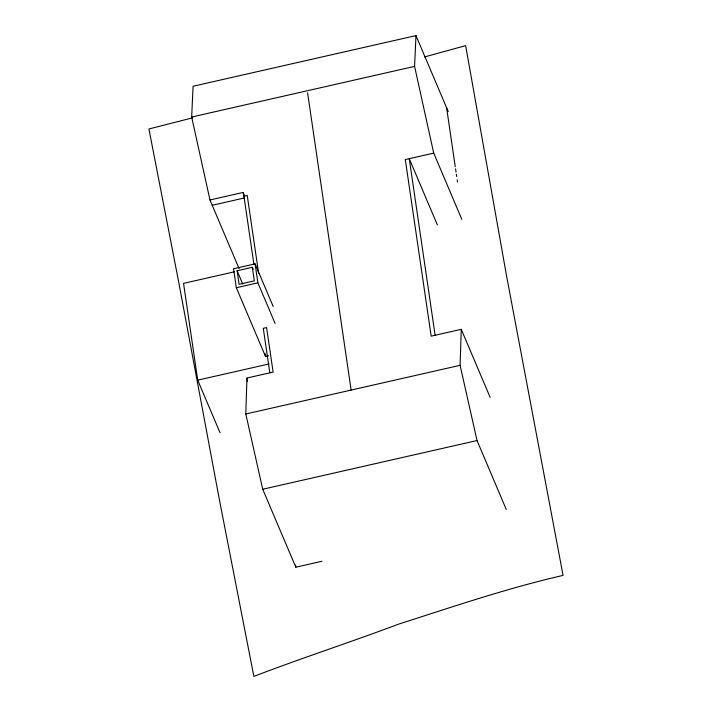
<?xml version="1.0" encoding="UTF-8"?>
<svg xmlns="http://www.w3.org/2000/svg" width="712" height="712" viewBox="0 0 712 712"><rect width="100%" height="100%" fill="white"/><g stroke="black" fill="none" stroke-linecap="round" stroke-linejoin="round"><path stroke-width="1.07" d="M321.904 561.27L295.818 567.197L262.728 489.242L245.8 414.001L246.966 378.019L273.105 372.082L266.591 327.582L263.289 328.339L269.803 372.83M506.294 509.489L477.031 440.55L460.103 365.309L461.26 329.327L431.178 336.162L405.306 159.577L433.715 153.125L461.812 219.314M239.09 268.575L209.969 199.974L191.67 117.035L193.077 86.25L415.977 35.6L448.248 111.633M433.715 153.125L414.58 66.385L415.977 35.6M424.512 56.942L465.648 45.648L506.49 275.526L563.076 575.394C507.478 588.13 453.419 606.597 399.147 623.943C350.954 642.091 301.897 657.959 253.864 676.4L219.456 500.091L178.543 281.222L148.924 128.979L192.89 117.747M191.67 117.035L414.58 66.385M209.969 199.974L243.103 192.445L244.599 195.987M253.917 264.357L243.94 196.245L247.242 195.497L258.661 273.497M212.229 205.287L244.287 197.998M273.194 306.516L255.101 263.894L233.554 268.789L236.331 287.728L265.523 356.498L268.477 355.831M252.342 267.312L254.326 280.848L239.09 284.31L237.114 270.774L252.342 267.312L253.205 269.35M234.355 271.824L183.545 283.367L197.714 380.155L220.026 432.718M236.331 287.728L257.877 282.833L275.108 323.426M197.714 380.155L269.074 363.948M245.8 414.001L460.103 365.309M262.728 489.242L477.031 440.55M437.355 224.867L409.258 158.678L435.121 335.263M461.26 329.327L490.15 397.385M237.114 270.774L242.721 283.99M243.103 192.445L243.94 196.245M446.62 107.797L455.253 166.706M455.573 168.886L456.054 172.162M456.374 174.342L456.686 176.523M457.166 179.798L457.487 181.978M307.584 92.756L351.132 390.087M255.101 263.894L257.877 282.833M265.06 353.339L265.523 356.498M295.498 564.999L295.818 567.197M246.966 378.019L247.447 381.312"/></g></svg>
